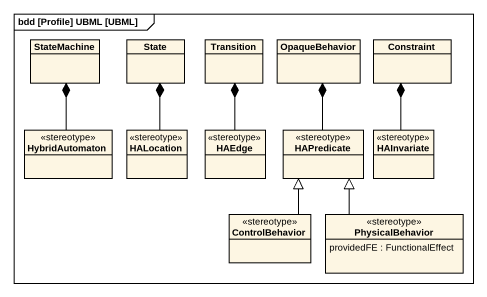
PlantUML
@startuml
mainframe bdd [Profile] UBML [UBML]
hide circle
hide empty members
class StateMachine
class "State" as State_
class Transition
class OpaqueBehavior
class Constraint
class HybridAutomaton <<stereotype>>
class HALocation <<stereotype>>
class HAEdge <<stereotype>>
class HAPredicate <<stereotype>>
class HAInvariate <<stereotype>>
class ControlBehavior <<stereotype>>
class PhysicalBehavior <<stereotype>> {
  providedFE : FunctionalEffect
}
HybridAutomaton -up-* StateMachine
HALocation -up-* State_
HAEdge -up-* Transition
HAPredicate -up-* OpaqueBehavior
HAInvariate -up-* Constraint
ControlBehavior -up-|> HAPredicate
PhysicalBehavior -up-|> HAPredicate
@enduml
